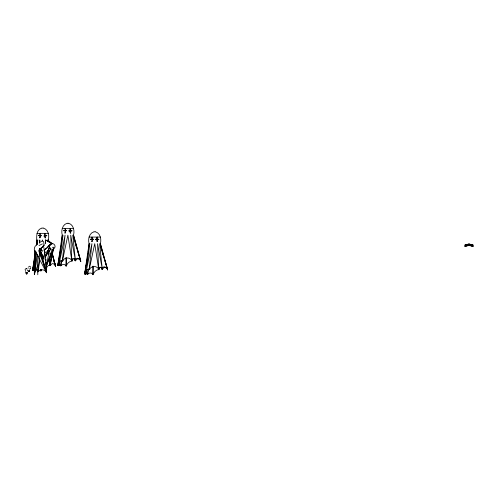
<?xml version="1.0" encoding="UTF-8"?>
<svg xmlns="http://www.w3.org/2000/svg" width="498" height="498" viewBox="0 0 498 498"><rect width="100%" height="100%" fill="white"/><g stroke="black" fill="none" stroke-linecap="round" stroke-linejoin="round"><path stroke-width="0.75" d="M70.162 230.705L70.156 232.952L70.909 232.958L70.305 232.952L70.311 230.705M97.004 239.245L96.998 241.499L97.757 241.505L97.154 241.493L97.154 239.245M40.985 269.455L40.898 271.005L40.27 270.059M66.614 257.647L66.128 266.193C65.275 263.828 62.094 263.996 60.812 265.882L60.289 265.11A3.654 1.482 -82.6 0 0 59.804 264.998L58.907 265.695L57.78 265.409L62.25 235.131C61.011 230.823 62.238 224.679 67.068 223.272M93.456 266.193L92.97 274.734C92.118 272.369 88.937 272.537 87.654 274.423L87.131 273.651A3.654 1.482 -82.6 0 0 86.646 273.539L85.749 274.242L84.623 273.956L89.092 243.671C87.853 239.364 89.08 233.22 93.91 231.813M39.765 259.06L37.798 272.057L38.489 271.317L39.834 248.739L39.118 249.728L40.873 248.234M38.047 269.219L35.582 270.694L35.694 269.157M61.198 260.498L60.812 265.882L61.559 260.498M88.04 269.038L87.654 274.423L88.401 269.038M51.095 253.208L50.167 265.029C46.395 265.061 45.667 269.86 46.563 272.717C45.281 269.48 40.786 268.702 38.489 271.317M39.921 235.809L39.828 233.35L40.282 233.63L40.077 235.803M65.151 230.997L65.057 228.538L65.512 228.812L65.306 230.985M91.993 239.538L91.9 237.079L92.354 237.353L92.149 239.532M36.485 252.928L34.356 274.305L37.761 265.135L37.798 274.734M37.319 244.53L37.773 239.949L36.989 244.493M38.178 255.916C38.52 257.559 36.298 265.341 37.786 265.44M39.523 242.987L39.84 239.949L39.348 242.999M36.435 245.296C37.568 239.675 34.412 230.524 41.838 228.084M59.237 262.639L58.907 265.695L59.785 261.189M61.329 243.534L61.497 242.009M61.665 240.478L62.25 235.131M86.079 271.186L85.749 274.242L86.627 269.735M88.171 252.081L89.092 243.671M52.813 249.237L53.411 248.969L46.451 265.652L46.887 261.805M28.212 268.235L28.224 267.694M59.312 262.639L58.907 265.695L59.343 262.683M86.16 271.186L85.749 274.242L86.185 271.229M35.582 270.694L35.8 269.157M34.001 268.254L33.677 270.514L32.551 270.227L35.121 252.816M36.236 245.246L37.02 239.949M40.226 256.003L40.687 252.947M41.153 249.884L41.496 247.593M42.423 241.474L42.654 239.949M37.524 254.453L34.356 274.305L34.841 250.625L35.134 252.312C33.771 250.276 34.094 247.462 35.663 245.632M35.159 255.101L33.329 265.714L34.294 270.09L34.356 274.305L35.526 250.905L38.371 257.08M34.076 262.023L32.551 270.227L33.621 265.77M62.362 261.145C64.08 257.398 69.658 256.738 71.787 260.454L67.884 235.131L62.362 261.145C65.145 259.738 59.175 260.722 58.864 262.228A3.984 0.523 -74.9 0 0 58.341 263.573L57.78 265.409L59.025 258.699M89.204 269.686C90.922 265.944 96.5 265.278 98.635 269.001L94.726 243.671L89.204 269.686C91.987 268.279 86.017 269.262 85.706 270.769A3.984 0.523 -74.9 0 0 85.183 272.12L84.623 273.956L85.874 267.239M86.148 265.751L86.428 264.257M53.317 248.533L50.167 265.029L49.034 258.985M48.692 241.406L48.294 239.949C49.526 235.635 48.3 229.497 43.475 228.084M52.178 249.311L46.451 265.652L49.377 250.419M73.829 258.58L75.26 260.877L77.277 258.935A3.779 2.895 78.3 0 1 78.74 258.985L80.608 260.479L80.502 259.657L80.769 261.394L72.764 235.131L75.391 260.211L70.704 235.131L71.787 260.454C72.079 258.362 74.725 258.338 75.391 260.211C76.007 256.458 80.371 258.723 80.769 261.394L73.523 235.131C74.756 230.823 73.53 224.679 68.705 223.272M100.671 267.127L102.102 269.424L104.119 267.476A3.779 2.895 78.3 0 1 105.588 267.526L107.45 269.02L107.35 268.198L107.612 269.935L99.606 243.671L102.239 268.758L97.546 243.671L98.635 269.001C98.921 266.903 101.567 266.878 102.239 268.758C102.849 265.004 107.213 267.264 107.612 269.935L100.366 243.671C101.598 239.364 100.372 233.22 95.548 231.813M34.113 268.26L33.677 270.514L34.58 269.81M53.716 247.96L50.167 265.029L49.451 258.188M29.886 269.661L28.791 271.584M57.78 265.409L59.025 260.211M84.623 273.956L85.513 270.24M46.451 265.652L47.435 261.942M470.33 245.408L470.803 245.601M470.927 245.632L471.494 245.8M25.025 269.673L25.809 268.758L27.079 268.858M27.552 269.991L27.508 270.713M42.43 247.139L44.067 244.985L42.093 247.512L44.067 244.985L43.587 241.231M54.687 247.96C56.069 245.707 53.728 242.744 51.194 243.734L50.945 243.995L51.904 243.653C49.364 243.485 48.356 248.216 51.089 249.193M46.37 248.091L44.235 250.183L45.225 257.117L47.87 250.699M48.462 249.28L49.047 247.855M49.812 247.45L45.225 257.117L48.231 250.064M45.225 257.117L49.57 247.139M72.627 258.649L72.073 261.064L70.305 261.444L68.668 262.471A7.308 4.787 -72.3 0 0 67.255 264.083L66.128 266.193L65.836 257.647M99.469 267.196L98.915 269.605L97.147 269.984L95.516 271.012A7.308 4.787 -72.3 0 0 94.097 272.624L92.97 274.734L92.678 266.193M41.614 269.549L40.898 271.005L40.848 269.455M27.353 272.126L26.861 274.012M464.914 246.261L465.425 246.149M50.223 245.004L50.634 244.431M39.087 258.437L46.563 272.717L45.281 256.98L50.977 248.894M30.123 268.229L30.465 267.968L29.961 268.702M43.924 245.414L41.658 247.724L43.724 245.701M47.976 246.522L49.582 244.954M49.806 245.576L44.235 250.183L45.828 248.639M47.957 246.572L50.086 244.512M44.683 253.109L46.314 251.527M48.493 249.411L50.124 247.83M465.381 246.224L465.767 245.993L465.288 246.311M44.235 250.183L51.431 243.995M54.27 248.533L53.137 249.237M467.298 245.576L467.684 245.408L467.311 245.576M39.491 242.657L42.585 240.615M25.653 271.223L25.286 270.395M39.012 245.545L42.324 243.902M465.288 246.404L465.101 244.73L464.914 246.404L469.01 245.47L473.1 246.404L472.913 244.73L472.727 246.404M28.728 266.418L29.687 266.262L30.677 267.021M466.128 245.844L465.879 246.037L466.14 245.838M466.495 245.713L467.062 245.545M466.52 245.8L467.062 245.639M467.149 245.52L467.684 245.408M52.035 243.734L52.701 243.653M468.419 245.309L468.96 245.284M26.824 274.018L25.821 272.033M26.444 268.659L26.133 268.671M468.96 245.377L468.83 245.383A7.227 7.227 0 0 0 468.444 245.402M67.305 223.272L68.463 223.272M42.075 228.084L43.233 228.084M94.147 231.813L95.305 231.813M62.231 228.538L73.536 228.538M37.001 233.35L48.306 233.35M41.409 235.523L38.371 235.529L41.384 235.809M43.731 236.002L46.183 235.99L46.943 235.529L44.932 235.523L44.926 237.77L45.685 237.776L45.081 237.77M89.074 237.079L100.378 237.079M473.1 246.261L472.247 245.993L472.727 246.217M52.377 247.288L54.07 247.288M51.817 243.653L52.427 243.771L47.534 239.949M52.383 243.653L45.474 239.949L45.573 243.79M51.182 243.285L45.474 239.949L45.573 242.993M28.735 271.578L28.679 270.383M41.116 249.685L42 250.818M40.481 248.197L42.529 251.253M49.682 264.93L50.037 265.695L52.047 263.753A3.779 2.895 78.3 0 1 53.516 263.803L55.378 265.291L55.278 264.494L55.539 266.206L54.705 264.65L52.209 253.295M40.195 250.37L43.917 259.209L43.818 255.381M39.803 248.658L43.917 259.209M38.601 250.488L46.563 272.717L46.258 263.573M42.66 260.379L46.563 272.717L39.709 248.919M102.295 252.362L102.968 254.534M104.312 258.879L104.985 261.052M105.433 262.502L107.45 269.02L100.366 243.671M75.901 245.271L76.574 247.444M77.47 250.338L78.591 253.961M79.039 255.406L80.608 260.479L73.523 235.131M53.585 259.502L55.378 265.291L52.041 253.364M39.921 251.029L46.563 272.717M48.294 239.949L48.711 241.437M52.116 253.806L52.72 255.997M53.124 257.454L55.539 266.206L52.284 253.14M85.706 270.769L85.401 269.437L89.845 243.671L86.428 270.103L91.912 243.671L89.379 268.011L89.64 269.518M58.864 262.228L58.559 260.896L63.003 235.131L59.586 261.562L65.064 235.131L62.536 259.464L62.798 260.971M101.835 267.905L102.102 269.424L101.959 267.905M74.862 258.605L75.26 260.877L75.117 259.365M98.666 268.08L98.915 269.605L98.834 268.08M71.824 259.539L72.073 261.064L71.992 259.539M43.556 245.794L45.281 256.98M48.891 252.866L49.053 254.385M97.266 239.731L97.06 237.552L97.552 237.079L96.799 237.54L96.998 239.712M70.423 231.184L70.218 229.012L70.71 228.538L69.95 228.999L70.156 231.172M45.194 236.002L44.988 233.83L45.48 233.35L44.727 233.811L44.926 235.99M45.959 259.172L46.003 260.709M46.04 262.247L46.252 270.7M92.186 239.252L92.192 241.499L91.7 241.505L92.018 241.499L92.018 239.252M65.344 230.711L65.35 232.958L64.858 232.958L65.176 232.958L65.176 230.705M40.114 235.523L40.12 237.77L39.628 237.776L39.946 237.77L39.946 235.523M469.197 244.244A8.503 8.503 0 0 1 472.72 245.209M465.294 245.116A8.503 8.503 0 0 1 468.823 244.151M472.72 246.143A8.503 8.503 0 0 0 469.197 245.178L469.01 243.752L468.823 245.197A8.503 8.503 0 0 0 465.294 246.143M469.197 244.151A8.503 8.503 0 0 1 472.72 245.116M465.294 245.209A8.503 8.503 0 0 1 468.823 244.244M465.288 245.707A9.157 9.157 0 0 1 467.056 245.035L467.056 245.452L467.242 244.985A7.725 7.725 0 0 1 468.823 244.773M465.294 245.626A8.503 8.503 0 0 1 468.823 244.661M472.727 245.707A9.157 9.157 0 0 0 470.959 245.035L470.959 245.452L470.772 244.985A7.725 7.725 0 0 0 469.191 244.773M469.197 244.661A8.503 8.503 0 0 1 472.72 245.626M26.979 272.817L26.923 273.377L26.992 272.811M33.845 268.982L33.677 270.514L33.883 268.982M471.606 245.744L472.135 246.037L471.606 245.744M29.587 270.514L28.909 271.491L29.587 270.514M69.452 230.711L68.961 231.184L71.413 231.172L72.166 230.711L68.849 230.705L69.452 230.711M96.295 239.252L95.803 239.731L98.255 239.712L99.015 239.252L95.691 239.245L96.295 239.252M467.915 245.371L468.35 245.408L467.915 245.371M66.632 230.705L63.601 230.711L66.632 230.705M93.481 239.252L90.443 239.252L93.481 239.252M26.705 273.906L26.095 272.885L26.705 273.906M26.375 273.564L25.989 272.91L26.382 273.57"/></g></svg>
